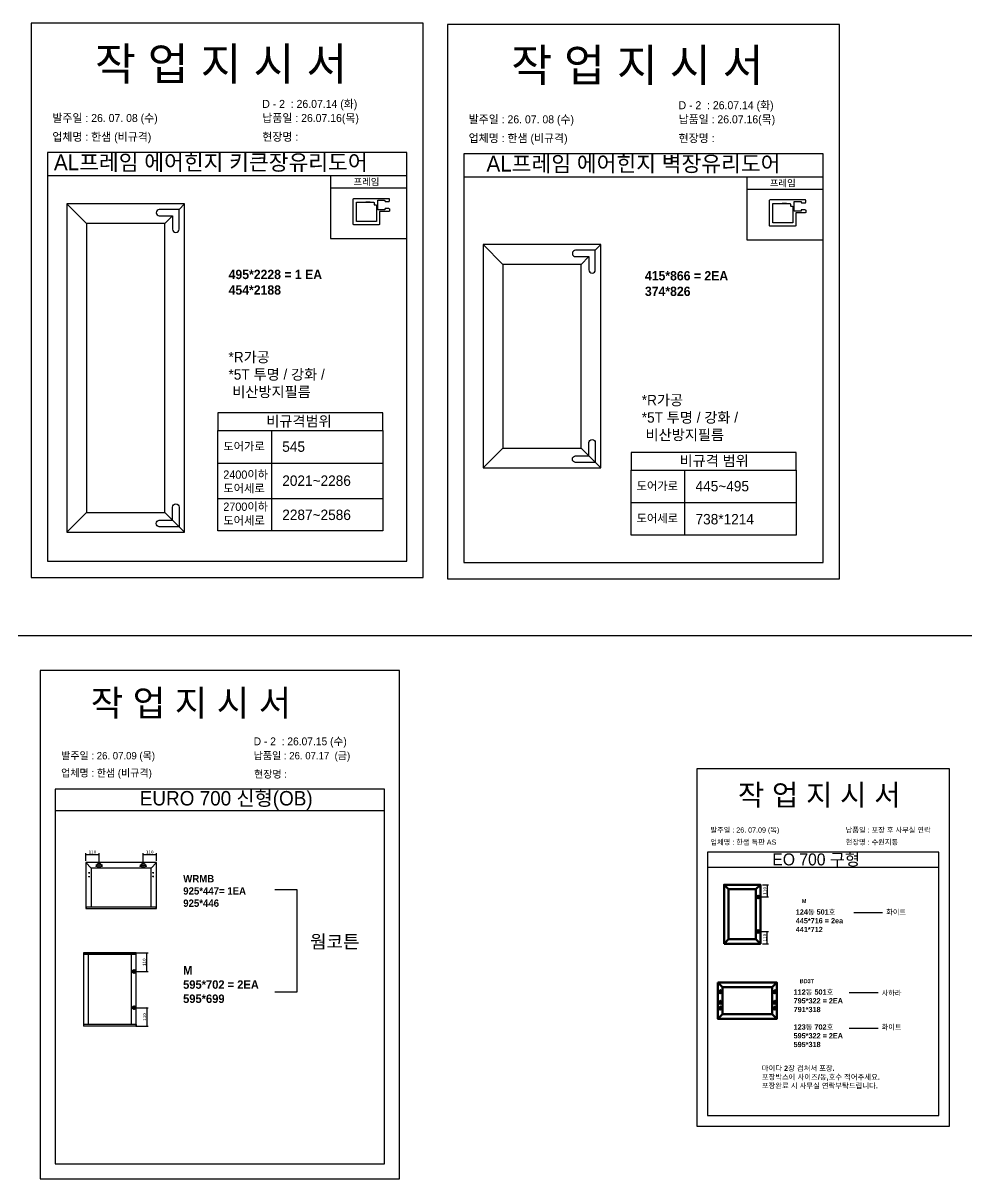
# Model space of a CAD drawing. Header units: millimetres. Extents: x -44117 to 256353, y -2095463 to 65325.
# Drawn here: x 117198 to 124384, y -1105709 to -1096910 of the extents above; entities that cross this region are included whole.
import ezdxf

# ---------------------------------------------------------------- set-up
doc = ezdxf.new("R2010")
doc.units = ezdxf.units.MM
doc.header["$LTSCALE"] = 10
doc.layers.add('Layer1', color=7, linetype='Continuous', lineweight=70)
doc.layers.add('PDF_Geomertry', color=7, linetype='Continuous')
doc.layers.add('PDF_Text', color=7, linetype='Continuous')
doc.styles.add('MtX_Gulim', font='')
doc.styles.add('PDF Arial', font='')
doc.styles.get('MtX_Gulim').set_extended_font_data('Gulim', bold=True)
doc.styles.get('PDF Arial').set_extended_font_data('Arial')
doc.dimstyles.new('ISO-25', dxfattribs={"dimtxt": 2.5, "dimasz": 2.5, "dimexe": 1, "dimexo": 1, "dimtad": 1, "dimtxsty": 'Standard', "dimblk": 'ARCHTICK', "dimcen": 2.5, "dimadec": 0, "dimazin": 0, "dimtfac": 1, "dimtmove": 0, "dimatfit": 3, "dimfxl": 0, "dimarcsym": 0})

# ---------------------------------------------------------------- blocks, each defined once
blk = doc.blocks.new('_ArchTick')
at = {"color": 0, "linetype": 'ByBlock', "const_width": 0.15}
blk.add_lwpolyline([(-0.5, -0.5), (0.5, 0.5)], dxfattribs=at)
blk = doc.blocks.new('*D7679')
at = {"color": 0, "lineweight": -2}
for p, q in [((117675.4, -1103286.1), (117675.4, -1103229.4)), ((117675.4, -1103239.4), (117776, -1103239.4)), ((117776, -1103305.9), (117776, -1103229.4))]:
    blk.add_line(p, q, dxfattribs=at)
at = {"layer": 'Defpoints', "color": 0}
for p in [(117776, -1103239.4), (117675.4, -1103301.1), (117776, -1103320.9)]:
    blk.add_point(p, dxfattribs=at)
at = {"color": 0, "lineweight": -2, "xscale": 10, "yscale": 10, "zscale": 10, "rotation": 180}
blk.add_blockref('_ArchTick', (117675.4, -1103239.4), dxfattribs=at)
at = {"color": 0, "lineweight": -2, "xscale": 10, "yscale": 10, "zscale": 10}
blk.add_blockref('_ArchTick', (117776, -1103239.4), dxfattribs=at)
at = {"color": 0, "insert": (117725.7, -1103220.7), "char_height": 25, "attachment_point": 5}
blk.add_mtext('110', dxfattribs=at)
blk = doc.blocks.new('*D7680')
at = {"color": 0, "lineweight": -2}
for p, q in [((118112, -1103305.9), (118112, -1103229.4)), ((118112, -1103239.4), (118212.5, -1103239.4)), ((118212.5, -1103286.1), (118212.5, -1103229.4))]:
    blk.add_line(p, q, dxfattribs=at)
at = {"layer": 'Defpoints', "color": 0}
for p in [(118212.5, -1103239.4), (118112, -1103320.9), (118212.5, -1103301.1)]:
    blk.add_point(p, dxfattribs=at)
at = {"color": 0, "lineweight": -2, "xscale": 10, "yscale": 10, "zscale": 10, "rotation": 180}
blk.add_blockref('_ArchTick', (118112, -1103239.4), dxfattribs=at)
at = {"color": 0, "lineweight": -2, "xscale": 10, "yscale": 10, "zscale": 10}
blk.add_blockref('_ArchTick', (118212.5, -1103239.4), dxfattribs=at)
at = {"color": 0, "insert": (118162.2, -1103220.7), "char_height": 25, "attachment_point": 5}
blk.add_mtext('110', dxfattribs=at)
blk = doc.blocks.new('*D7681')
at = {"color": 0, "lineweight": -2}
for p, q in [((118057.2, -1103988.3), (118149.4, -1103988.3)), ((118139.4, -1104130), (118139.4, -1103988.3)), ((118057.2, -1104130), (118149.4, -1104130))]:
    blk.add_line(p, q, dxfattribs=at)
at = {"layer": 'Defpoints', "color": 0}
for p in [(118042.2, -1103988.3), (118139.4, -1103988.3), (118042.2, -1104130)]:
    blk.add_point(p, dxfattribs=at)
at = {"color": 0, "lineweight": -2, "xscale": 10, "yscale": 10, "zscale": 10}
for p, rotation in [((118139.4, -1103988.3), 90), ((118139.4, -1104130), 270)]:
    blk.add_blockref('_ArchTick', p, dxfattribs=dict(at, rotation=rotation))
at = {"color": 0, "insert": (118120.6, -1104059.2), "char_height": 25, "attachment_point": 5, "rotation": 90}
blk.add_mtext('110', dxfattribs=at)
blk = doc.blocks.new('*D7682')
at = {"color": 0, "lineweight": -2}
for p, q in [((118057.2, -1104405.5), (118150.9, -1104405.5)), ((118140.9, -1104405.5), (118140.9, -1104546.4)), ((118057.2, -1104546.4), (118150.9, -1104546.4))]:
    blk.add_line(p, q, dxfattribs=at)
at = {"layer": 'Defpoints', "color": 0}
for p in [(118042.2, -1104405.5), (118042.2, -1104546.4), (118140.9, -1104546.4)]:
    blk.add_point(p, dxfattribs=at)
at = {"color": 0, "lineweight": -2, "xscale": 10, "yscale": 10, "zscale": 10}
for p, rotation in [((118140.9, -1104405.5), 90), ((118140.9, -1104546.4), 270)]:
    blk.add_blockref('_ArchTick', p, dxfattribs=dict(at, rotation=rotation))
at = {"color": 0, "insert": (118122.2, -1104476), "char_height": 25, "attachment_point": 5, "rotation": 90}
blk.add_mtext('110', dxfattribs=at)
blk = doc.blocks.new('*D7706')
at = {"color": 0, "lineweight": -2}
for p, q in [((122827.2, -1103469.6), (122873.9, -1103469.6)), ((122863.9, -1103469.6), (122863.9, -1103562.4)), ((122809.6, -1103562.4), (122873.9, -1103562.4))]:
    blk.add_line(p, q, dxfattribs=at)
at = {"layer": 'Defpoints', "color": 0}
for p in [(122812.2, -1103469.6), (122794.6, -1103562.4), (122863.9, -1103562.4)]:
    blk.add_point(p, dxfattribs=at)
at = {"color": 0, "lineweight": -2, "xscale": 10, "yscale": 10, "zscale": 10}
for p, rotation in [((122863.9, -1103469.6), 90), ((122863.9, -1103562.4), 270)]:
    blk.add_blockref('_ArchTick', p, dxfattribs=dict(at, rotation=rotation))
at = {"color": 0, "insert": (122845.2, -1103516), "char_height": 25, "attachment_point": 5, "rotation": 90}
blk.add_mtext('110', dxfattribs=at)
blk = doc.blocks.new('*D7707')
at = {"color": 0, "lineweight": -2}
for p, q in [((122809.6, -1103825.5), (122873.9, -1103825.5)), ((122863.9, -1103918.2), (122863.9, -1103825.5)), ((122827.2, -1103918.2), (122873.9, -1103918.2))]:
    blk.add_line(p, q, dxfattribs=at)
at = {"layer": 'Defpoints', "color": 0}
for p in [(122794.6, -1103825.5), (122863.9, -1103825.5), (122812.2, -1103918.2)]:
    blk.add_point(p, dxfattribs=at)
at = {"color": 0, "lineweight": -2, "xscale": 10, "yscale": 10, "zscale": 10}
for p, rotation in [((122863.9, -1103825.5), 90), ((122863.9, -1103918.2), 270)]:
    blk.add_blockref('_ArchTick', p, dxfattribs=dict(at, rotation=rotation))
at = {"color": 0, "insert": (122845.2, -1103871.8), "char_height": 25, "attachment_point": 5, "rotation": 90}
blk.add_mtext('110', dxfattribs=at)

msp = doc.modelspace()

# ---------------------------------------------------------------- linework, layer by layer
for p, q in [((120119.66773, -1097895.8574), (117384.33338, -1097895.8574)), ((123289.66773, -1097905.8574), (120554.33338, -1097905.8574)), ((120119.66773, -1098073.47651), (117384.33338, -1098073.47651)), ((123289.66773, -1098083.47651), (120554.33338, -1098083.47651)), ((120119.66773, -1098165.85514), (119537.54766, -1098165.85514)), ((123289.66773, -1098175.85514), (122707.54766, -1098175.85514)), ((117680.9165, -1098436.27824), (117530.9165, -1098286.27824)), ((118384.88942, -1098328.82643), (118427.43761, -1098286.27824)), ((118277.43761, -1098436.27824), (118336.16859, -1098377.54726)), ((120850.9165, -1098746.27824), (120700.9165, -1098596.27824)), ((121554.88942, -1098638.82643), (121597.43761, -1098596.27824)), ((121447.43761, -1098746.27824), (121506.16859, -1098687.54726)), ((119936.17703, -1100011.16977), (119936.17703, -1099876.81109)), ((119088.04171, -1100011.16977), (119088.04171, -1100775.82244)), ((120850.9165, -1100146.27824), (120700.9165, -1100296.27824)), ((121447.43761, -1100146.27824), (121597.43761, -1100296.27824)), ((123083.24555, -1100312.02816), (123083.24555, -1100177.66949)), ((118681.75948, -1100258.95595), (119936.17703, -1100258.95595)), ((122235.11022, -1100312.02816), (122235.11022, -1100807.60053)), ((118681.75948, -1100529.97209), (119936.17703, -1100529.97209)), ((121828.82799, -1100559.81434), (123083.24555, -1100559.81434)), ((117680.9165, -1100636.27824), (117530.9165, -1100786.27824)), ((118277.43761, -1100636.27824), (118427.43761, -1100786.27824)), ((119950.66077, -1102742.82684), (117442.27711, -1102742.82684)), ((119950.66077, -1102905.7089), (117442.27711, -1102905.7089)), ((124171.12332, -1103222.54234), (122408.19971, -1103222.54234)), ((117674.98711, -1103301.08859), (117674.98711, -1103650.7363)), ((117716.04073, -1103342.14222), (117675.12221, -1103300.76242)), ((118212.51214, -1103300.62732), (117675.44839, -1103300.62732)), ((117700.35733, -1103373.50903), (117700.35733, -1103382.73456)), ((117716.04073, -1103342.14222), (117716.04073, -1103638.28183)), ((118171.91979, -1103342.14222), (117716.04073, -1103342.14222)), ((117801.16718, -1103320.92349), (117750.84624, -1103320.92349)), ((117758.93947, -1103330.14902), (117751.55904, -1103330.14902)), ((117755.24926, -1103326.45881), (117755.24926, -1103333.83924)), ((117776.0067, -1103346.08396), (117776.0067, -1103295.76302)), ((117800.45437, -1103330.14902), (117793.07394, -1103330.14902)), ((117796.76416, -1103326.45881), (117796.76416, -1103333.83924)), ((118086.79335, -1103320.92349), (118137.1143, -1103320.92349)), ((118094.8866, -1103330.14902), (118087.50617, -1103330.14902)), ((118091.19639, -1103326.45881), (118091.19639, -1103333.83924)), ((118111.95383, -1103346.08396), (118111.95383, -1103295.76302)), ((118136.4015, -1103330.14902), (118129.02107, -1103330.14902)), ((118132.71129, -1103326.45881), (118132.71129, -1103333.83924)), ((118171.91979, -1103342.14222), (118212.83831, -1103300.76242)), ((118171.91979, -1103637.35927), (118171.91979, -1103342.14222)), ((118187.60321, -1103373.50903), (118187.60321, -1103382.73456)), ((118212.97341, -1103650.7363), (118212.97341, -1103301.08859)), ((124171.12332, -1103337.0179), (122408.19971, -1103337.0179)), ((117695.74457, -1103378.1218), (117704.9701, -1103378.1218)), ((117695.74457, -1103407.6435), (117704.9701, -1103407.6435)), ((117700.35733, -1103403.03073), (117700.35733, -1103412.25627)), ((118192.21597, -1103378.1218), (118182.99044, -1103378.1218)), ((118192.21597, -1103407.6435), (118182.99044, -1103407.6435)), ((118187.60321, -1103403.03073), (118187.60321, -1103412.25627)), ((117674.98711, -1103637.35927), (118212.97341, -1103637.35927)), ((117677.29349, -1103637.35927), (117677.29349, -1103651.19757)), ((118210.66703, -1103651.19757), (118210.66703, -1103637.35927)), ((117674.98711, -1103649.906), (118212.51214, -1103649.906)), ((117675.44839, -1103651.19757), (118212.51214, -1103651.19757)), ((123742.63155, -1103684.41457), (123523.56765, -1103684.41457)), ((117657.77941, -1103988.71314), (117657.77941, -1104545.96049)), ((118059.55507, -1103989.43476), (117657.77941, -1103989.43476)), ((118059.15417, -1103988.31224), (117658.18031, -1103988.31224)), ((118057.55058, -1104000.33916), (118057.55058, -1103988.31224)), ((118059.55507, -1104545.96049), (118059.55507, -1103988.71314)), ((118059.55507, -1104000.33916), (117657.77941, -1104000.33916)), ((117693.45928, -1103999.53737), (117693.45928, -1104534.33447)), ((118023.4743, -1104534.33447), (118023.4743, -1104000.33916)), ((123707.90191, -1104292.89293), (123488.83801, -1104292.89293)), ((118059.55507, -1104534.33447), (117657.77941, -1104534.33447)), ((118059.55507, -1104545.23888), (117657.77941, -1104545.23888)), ((118059.15417, -1104546.3614), (117658.18031, -1104546.3614)), ((117659.7839, -1104546.3614), (117659.7839, -1104534.33447)), ((118057.55058, -1104534.33447), (118057.55058, -1104546.3614)), ((123707.90191, -1104562.71554), (123488.83801, -1104562.71554))]:
    msp.add_line(p, q)
at = {"color": 1}
msp.add_line((104302.82932, -1101572.34036), (196571.97618, -1101572.34036), dxfattribs=at)
for points in [[(117260, -1101130), (120244.00111, -1101130), (120244.00111, -1096909.76986), (117260, -1096909.76986)], [(120430, -1101140), (123414.00111, -1101140), (123414.00111, -1096919.76986), (120430, -1096919.76986)], [(120119.66773, -1098073.47651), (119537.54766, -1098073.47651), (119537.54766, -1098549.9346), (120119.66773, -1098549.9346)], [(123289.66773, -1098083.47651), (122707.54766, -1098083.47651), (122707.54766, -1098559.9346), (123289.66773, -1098559.9346)], [(117530.9165, -1100786.27824), (118427.43761, -1100786.27824), (118427.43761, -1098286.27824), (117530.9165, -1098286.27824)], [(117680.9165, -1100636.27824), (118277.43761, -1100636.27824), (118277.43761, -1098436.27824), (117680.9165, -1098436.27824)], [(120700.9165, -1100296.27824), (121597.43761, -1100296.27824), (121597.43761, -1098596.27824), (120700.9165, -1098596.27824)], [(120850.9165, -1100146.27824), (121447.43761, -1100146.27824), (121447.43761, -1098746.27824), (120850.9165, -1098746.27824)], [(118681.75948, -1100011.16977), (119936.17703, -1100011.16977), (119936.17703, -1100775.82244), (118681.75948, -1100775.82244)], [(121828.82799, -1100312.02816), (123083.24555, -1100312.02816), (123083.24555, -1100807.60053), (121828.82799, -1100807.60053)], [(117328.25967, -1105708.63263), (120064.67821, -1105708.63263), (120064.67821, -1101838.55498), (117328.25967, -1101838.55498)], [(122328.06682, -1105306.94797), (124251.25621, -1105306.94797), (124251.25621, -1102587.00869), (122328.06682, -1102587.00869)]]:
    msp.add_lwpolyline(points, close=True)
for points in [[(117384.33338, -1097895.8574), (117384.33338, -1101005.66662), (120119.66773, -1101005.66662), (120119.66773, -1097895.8574)], [(120554.33338, -1097905.8574), (120554.33338, -1101015.66662), (123289.66773, -1101015.66662), (123289.66773, -1097905.8574)], [(119936.17703, -1099876.81109), (118681.75948, -1099876.81109), (118681.75948, -1100011.16977), (119936.17703, -1100011.16977)], [(123083.24555, -1100177.66949), (121828.82799, -1100177.66949), (121828.82799, -1100312.02816), (123083.24555, -1100312.02816)], [(117442.27711, -1102742.82684), (117442.27711, -1105594.61519), (119950.66077, -1105594.61519), (119950.66077, -1102742.82684)], [(122408.19971, -1103222.54234), (122408.19971, -1105226.81508), (124171.12332, -1105226.81508), (124171.12332, -1103222.54234)], [(119115.21412, -1103505.0567), (119281.37921, -1103505.0567), (119281.37921, -1104286.7879), (119115.21412, -1104286.7879)]]:
    msp.add_lwpolyline(points)
for points in [[(118384.92058, -1098377.54726), (118384.92058, -1098328.82643), (118234.92058, -1098328.82643, 1), (118234.92058, -1098377.54726), (118336.19975, -1098377.54726), (118336.19975, -1098478.82643, 1), (118384.92058, -1098478.82643), (118384.92058, -1098328.82643), (118336.19975, -1098328.82643)], [(121554.92058, -1098687.54726), (121554.92058, -1098638.82643), (121404.92058, -1098638.82643, 1), (121404.92058, -1098687.54726), (121506.19975, -1098687.54726), (121506.19975, -1098788.82643, 1), (121554.92058, -1098788.82643), (121554.92058, -1098638.82643), (121506.19975, -1098638.82643)], [(121554.92058, -1100205.00922), (121554.92058, -1100253.73005), (121404.92058, -1100253.73005, -1), (121404.92058, -1100205.00922), (121506.19975, -1100205.00922), (121506.19975, -1100103.73005, -1), (121554.92058, -1100103.73005), (121554.92058, -1100253.73005), (121506.19975, -1100253.73005)], [(118384.92058, -1100695.00922), (118384.92058, -1100743.73005), (118234.92058, -1100743.73005, -1), (118234.92058, -1100695.00922), (118336.19975, -1100695.00922), (118336.19975, -1100593.73005, -1), (118384.92058, -1100593.73005), (118384.92058, -1100743.73005), (118336.19975, -1100743.73005)]]:
    msp.add_lwpolyline(points, format="xyb")
for centre, radius in [((117700.35733, -1103378.12179), 1.38383), ((117755.24926, -1103330.14902), 1.47609), ((117776.0067, -1103320.92349), 16.14468), ((117796.76416, -1103330.14902), 1.47609), ((118091.19639, -1103330.14902), 1.47609), ((118111.95383, -1103320.92349), 16.14468), ((118132.71129, -1103330.14902), 1.47609), ((118187.60321, -1103378.12179), 1.38383), ((117700.35733, -1103407.6435), 1.38383), ((118187.60321, -1103407.6435), 1.38383)]:
    msp.add_circle(centre, radius)
for centre, radius, start, end in [((117675.44839, -1103301.08859), 0.46128, 90, 180), ((118212.51214, -1103301.08859), 0.46128, 0, 90), ((117675.44839, -1103650.7363), 0.46128, 180, 270), ((118212.51214, -1103650.7363), 0.46128, 270, 0), ((118059.15417, -1103988.71314), 0.4009, 0, 90), ((117658.18031, -1104545.9605), 0.4009, 180, 270), ((118059.15417, -1104545.9605), 0.4009, 270, 0)]:
    msp.add_arc(centre, radius, start, end)
at = {"layer": 'Layer1'}
for p, q in [((122569.78746, -1103504.24673), (122535.15083, -1103469.6101)), ((122777.60727, -1103504.24673), (122812.24391, -1103469.6101)), ((122794.55466, -1103547.97494), (122794.55466, -1103576.76915)), ((122794.55466, -1103839.85794), (122794.55466, -1103811.06373)), ((122535.15083, -1103918.22278), (122569.78746, -1103883.58614)), ((122812.24391, -1103918.22278), (122777.60727, -1103883.58614)), ((122777.60727, -1103883.58614), (122812.24391, -1103918.22278)), ((118042.21603, -1104115.24398), (118042.21603, -1104144.79503)), ((122488.48125, -1104213.249), (122523.11788, -1104247.88564)), ((122902.45729, -1104247.88564), (122937.09393, -1104213.249)), ((122492.48965, -1104286.28078), (122521.28386, -1104286.28078)), ((122907.82612, -1104286.28078), (122936.62033, -1104286.28078)), ((118042.21603, -1104420.31645), (118042.21603, -1104390.7654)), ((122492.48965, -1104365.59126), (122521.28386, -1104365.59126)), ((122492.48965, -1104410.4643), (122521.28386, -1104410.4643)), ((122907.82612, -1104365.59126), (122936.62033, -1104365.59126)), ((122907.82612, -1104410.4643), (122936.62033, -1104410.4643)), ((122488.48125, -1104490.34209), (122523.11788, -1104455.70545)), ((122523.11788, -1104455.70545), (122488.48125, -1104490.34209)), ((122902.45729, -1104455.70545), (122937.09393, -1104490.34209))]:
    msp.add_line(p, q, dxfattribs=at)
for points in [[(122535.15083, -1103918.22278), (122812.24391, -1103918.22278), (122812.24391, -1103469.6101), (122535.15083, -1103469.6101)], [(122569.78746, -1103883.58614), (122777.60727, -1103883.58614), (122777.60727, -1103504.24673), (122569.78746, -1103504.24673)], [(122808.95176, -1103562.37204), (122780.15755, -1103562.37204)], [(122808.95176, -1103825.46083), (122780.15755, -1103825.46083)], [(118056.99156, -1104130.0195), (118027.44051, -1104130.0195)], [(122488.48125, -1104213.249), (122488.48125, -1104490.34209), (122937.09393, -1104490.34209), (122937.09393, -1104213.249)], [(122523.11788, -1104247.88564), (122523.11788, -1104455.70545), (122902.45729, -1104455.70545), (122902.45729, -1104247.88564)], [(122506.88675, -1104300.67788), (122506.88675, -1104271.88367)], [(122922.22322, -1104300.67788), (122922.22322, -1104271.88367)], [(118056.99156, -1104405.54092), (118027.44051, -1104405.54092)], [(122506.88675, -1104379.98837), (122506.88675, -1104351.19415)], [(122506.88675, -1104424.8614), (122506.88675, -1104396.06719)], [(122922.22322, -1104379.98837), (122922.22322, -1104351.19415)], [(122922.22322, -1104424.8614), (122922.22322, -1104396.06719)]]:
    msp.add_lwpolyline(points, close=True, dxfattribs=at)
for centre, radius in [((122794.55466, -1103562.37204), 9.59807), ((122794.55466, -1103825.46083), 9.59807), ((118042.21603, -1104130.0195), 9.85035), ((122506.88675, -1104286.28078), 9.59807), ((122922.22322, -1104286.28078), 9.59807), ((118042.21603, -1104405.54092), 9.85035), ((122506.88675, -1104365.59126), 9.59807), ((122506.88675, -1104410.4643), 9.59807), ((122922.22322, -1104365.59126), 9.59807), ((122922.22322, -1104410.4643), 9.59807)]:
    msp.add_circle(centre, radius, dxfattribs=at)
at = {"layer": 'PDF_Geomertry', "lineweight": 25}
for points in [[(119983.69848, -1098321.70891), (119984.37219, -1098321.70891), (119985.0459, -1098321.70891), (119985.0459, -1098322.38262), (119985.71962, -1098322.38262), (119986.39333, -1098323.05634), (119986.39333, -1098323.73005), (119987.06739, -1098323.73005), (119987.06739, -1098324.40376), (119987.06739, -1098325.07748), (119987.74076, -1098325.07748), (119987.74076, -1098325.75136), (119987.74076, -1098326.42507), (119987.74076, -1098338.55243), (119987.74076, -1098339.22614), (119987.06739, -1098339.22614), (119987.06739, -1098339.89986), (119987.06739, -1098340.57357), (119986.39333, -1098341.24728), (119986.39333, -1098341.921), (119985.71962, -1098341.921), (119985.71962, -1098342.59488), (119985.0459, -1098342.59488), (119984.37219, -1098342.59488), (119984.37219, -1098343.26859), (119983.69848, -1098343.26859), (119983.02476, -1098343.26859), (119982.35105, -1098343.26859), (119914.97697, -1098343.26859), (119914.30326, -1098343.26859), (119913.62954, -1098343.26859), (119913.62954, -1098343.94231), (119912.95583, -1098343.94231), (119912.95583, -1098344.61602), (119912.28212, -1098344.61602), (119912.28212, -1098345.28991), (119912.28212, -1098345.96362), (119912.28212, -1098439.61355), (119912.28212, -1098440.28727), (119912.28212, -1098440.96098), (119911.6084, -1098440.96098), (119911.6084, -1098441.63469), (119911.6084, -1098442.30841), (119910.93435, -1098442.30841), (119910.93435, -1098442.98212), (119910.26063, -1098442.98212), (119910.26063, -1098443.656), (119909.58692, -1098443.656), (119908.91321, -1098444.32972), (119908.23949, -1098444.32972), (119907.56578, -1098444.32972), (119906.89207, -1098444.32972), (119716.897, -1098444.32972), (119716.22329, -1098444.32972), (119715.54958, -1098444.32972), (119714.87586, -1098444.32972), (119714.20215, -1098443.656), (119713.52844, -1098443.656), (119713.52844, -1098442.98212), (119712.85472, -1098442.98212), (119712.85472, -1098442.30841), (119712.18101, -1098442.30841), (119712.18101, -1098441.63469), (119712.18101, -1098440.96098), (119711.5073, -1098440.96098), (119711.5073, -1098440.28727), (119711.5073, -1098439.61355), (119711.5073, -1098250.96592), (119711.5073, -1098250.2922), (119711.5073, -1098249.61849), (119712.18101, -1098249.61849), (119712.18101, -1098248.94478), (119712.18101, -1098248.27106), (119712.85472, -1098248.27106), (119712.85472, -1098247.59735), (119713.52844, -1098247.59735), (119713.52844, -1098246.92364), (119713.52844, -1098246.24992)], [(119898.13379, -1098261.07196), (119898.13379, -1098260.39825), (119898.13379, -1098259.72453), (119898.8075, -1098259.72453), (119898.8075, -1098259.05082), (119898.8075, -1098258.37711), (119899.48122, -1098258.37711), (119900.15493, -1098258.37711), (119900.15493, -1098257.70339), (119900.82865, -1098257.70339), (119901.50236, -1098257.70339), (119948.66435, -1098257.70339), (119949.33807, -1098257.70339), (119950.01178, -1098257.70339), (119950.01178, -1098258.37711), (119950.68549, -1098258.37711), (119950.68549, -1098259.05082), (119951.35921, -1098259.05082), (119951.35921, -1098259.72453), (119952.03292, -1098260.39825), (119952.03292, -1098261.07196), (119952.03292, -1098263.0931), (119952.03292, -1098263.76681), (119952.03292, -1098264.44053), (119952.03292, -1098265.11458), (119952.70663, -1098265.11458), (119952.70663, -1098265.7883), (119953.38069, -1098266.46201), (119954.0544, -1098266.46201), (119954.0544, -1098267.13572), (119954.72812, -1098267.13572), (119955.40183, -1098267.80944), (119956.07554, -1098267.80944), (119956.74926, -1098267.80944), (119982.35139, -1098267.80944), (119983.02511, -1098267.80944), (119983.69882, -1098267.80944), (119984.37253, -1098267.80944), (119984.37253, -1098267.13572), (119985.04625, -1098267.13572), (119985.71996, -1098267.13572), (119985.71996, -1098266.46201), (119986.39367, -1098266.46201), (119986.39367, -1098265.7883), (119987.06773, -1098265.11458), (119987.06773, -1098264.44053), (119987.06773, -1098263.76681), (119987.74144, -1098263.76681), (119987.74144, -1098263.0931), (119987.74144, -1098250.96592), (119987.74144, -1098250.2922), (119987.74144, -1098249.61849), (119987.06773, -1098249.61849), (119987.06773, -1098248.94478), (119987.06773, -1098248.27106), (119986.39367, -1098248.27106), (119986.39367, -1098247.59701), (119985.71996, -1098247.59701), (119985.71996, -1098246.92329), (119985.04625, -1098246.92329), (119985.04625, -1098246.24958), (119984.37253, -1098246.24958), (119983.69882, -1098246.24958), (119983.02511, -1098246.24958), (119982.35139, -1098246.24958), (119898.13379, -1098246.24958), (119716.89769, -1098246.24958), (119716.22363, -1098246.24958), (119715.54992, -1098246.24958), (119714.87621, -1098246.24958), (119714.20249, -1098246.24958), (119714.20249, -1098246.92329), (119713.52878, -1098246.92329)], [(119736.43572, -1098419.40146), (119735.76201, -1098419.40146), (119735.76201, -1098418.72775), (119735.76201, -1098418.05387), (119735.76201, -1098417.38015), (119735.76201, -1098276.5684), (119735.76201, -1098275.89468), (119735.76201, -1098275.22097), (119736.43572, -1098274.54726), (119737.10943, -1098274.54726), (119737.10943, -1098273.87354), (119737.78315, -1098273.87354), (119738.4572, -1098273.87354), (119865.12046, -1098273.87354), (119865.79418, -1098273.87354), (119866.46789, -1098273.87354), (119867.1416, -1098273.87354), (119867.81532, -1098273.87354), (119867.81532, -1098274.54726), (119868.48903, -1098274.54726), (119868.48903, -1098275.22097), (119869.16274, -1098275.22097), (119869.16274, -1098275.89468), (119869.83646, -1098275.89468), (119869.83646, -1098276.5684), (119869.83646, -1098277.24211), (119870.51017, -1098277.24211), (119870.51017, -1098277.91582), (119870.51017, -1098278.58954), (119870.51017, -1098288.69558), (119870.51017, -1098289.36947), (119870.51017, -1098290.04318), (119870.51017, -1098290.71689), (119871.18388, -1098290.71689), (119871.18388, -1098291.39061), (119871.8576, -1098292.06449), (119872.53131, -1098292.7382), (119873.20537, -1098292.7382), (119873.20537, -1098293.41192), (119873.87908, -1098293.41192), (119874.55279, -1098293.41192), (119875.22651, -1098293.41192), (119883.31141, -1098293.41192), (119883.98512, -1098293.41192), (119884.65884, -1098293.41192), (119884.65884, -1098294.08563), (119885.33255, -1098294.08563), (119886.00626, -1098294.08563), (119886.00626, -1098294.75934), (119886.67998, -1098294.75934), (119886.67998, -1098295.43306), (119887.35369, -1098295.43306), (119887.35369, -1098296.10677), (119888.02741, -1098296.10677), (119888.02741, -1098296.78048), (119888.02741, -1098297.4542), (119888.02741, -1098298.12808), (119888.02741, -1098298.8018), (119888.02741, -1098417.38015), (119888.02741, -1098418.05387), (119888.02741, -1098418.72775), (119888.02741, -1098419.40146), (119887.35369, -1098419.40146), (119887.35369, -1098420.07518), (119886.67998, -1098420.07518), (119886.00626, -1098420.74889), (119885.33255, -1098420.74889), (119738.45686, -1098420.74889), (119737.78349, -1098420.74889), (119737.10943, -1098420.74889), (119737.10943, -1098420.07518), (119736.43538, -1098420.07518), (119736.43538, -1098419.40146), (119736.43538, -1098418.72741)], [(119840.86541, -1098273.87354), (119808.5258, -1098273.87354)], [(119983.69882, -1098321.70891), (119983.02511, -1098321.70891), (119983.02511, -1098321.0352), (119982.35139, -1098321.0352), (119956.74926, -1098321.0352), (119956.07554, -1098321.70891), (119955.40183, -1098321.70891), (119954.72812, -1098321.70891), (119954.05406, -1098321.70891), (119954.05406, -1098322.38262), (119953.38035, -1098322.38262), (119953.38035, -1098323.05634), (119952.70663, -1098323.05634), (119952.70663, -1098323.73005), (119952.03292, -1098323.73005), (119952.03292, -1098324.40393), (119952.03292, -1098325.07765), (119952.03292, -1098325.75136), (119952.03292, -1098326.42507), (119952.03292, -1098328.44639), (119952.03292, -1098329.1201), (119951.35921, -1098329.1201), (119951.35921, -1098329.79381), (119951.35921, -1098330.46753), (119950.68549, -1098330.46753), (119950.68549, -1098331.14124), (119950.01178, -1098331.14124), (119949.33807, -1098331.14124), (119948.66435, -1098331.14124), (119901.50236, -1098331.14124), (119900.82865, -1098331.14124), (119900.15493, -1098331.14124), (119899.48122, -1098331.14124), (119899.48122, -1098330.46753), (119898.8075, -1098330.46753), (119898.8075, -1098329.79381), (119898.13379, -1098329.79381), (119898.13379, -1098329.1201), (119898.13379, -1098328.44639), (119898.13379, -1098261.0723)], [(123153.69848, -1098331.70891), (123154.37219, -1098331.70891), (123155.0459, -1098331.70891), (123155.0459, -1098332.38262), (123155.71962, -1098332.38262), (123156.39333, -1098333.05634), (123156.39333, -1098333.73005), (123157.06739, -1098333.73005), (123157.06739, -1098334.40376), (123157.06739, -1098335.07748), (123157.74076, -1098335.07748), (123157.74076, -1098335.75136), (123157.74076, -1098336.42507), (123157.74076, -1098348.55243), (123157.74076, -1098349.22614), (123157.06739, -1098349.22614), (123157.06739, -1098349.89986), (123157.06739, -1098350.57357), (123156.39333, -1098351.24728), (123156.39333, -1098351.921), (123155.71962, -1098351.921), (123155.71962, -1098352.59488), (123155.0459, -1098352.59488), (123154.37219, -1098352.59488), (123154.37219, -1098353.26859), (123153.69848, -1098353.26859), (123153.02476, -1098353.26859), (123152.35105, -1098353.26859), (123084.97697, -1098353.26859), (123084.30326, -1098353.26859), (123083.62954, -1098353.26859), (123083.62954, -1098353.94231), (123082.95583, -1098353.94231), (123082.95583, -1098354.61602), (123082.28212, -1098354.61602), (123082.28212, -1098355.28991), (123082.28212, -1098355.96362), (123082.28212, -1098449.61355), (123082.28212, -1098450.28727), (123082.28212, -1098450.96098), (123081.6084, -1098450.96098), (123081.6084, -1098451.63469), (123081.6084, -1098452.30841), (123080.93435, -1098452.30841), (123080.93435, -1098452.98212), (123080.26063, -1098452.98212), (123080.26063, -1098453.656), (123079.58692, -1098453.656), (123078.91321, -1098454.32972), (123078.23949, -1098454.32972), (123077.56578, -1098454.32972), (123076.89207, -1098454.32972), (122886.897, -1098454.32972), (122886.22329, -1098454.32972), (122885.54958, -1098454.32972), (122884.87586, -1098454.32972), (122884.20215, -1098453.656), (122883.52844, -1098453.656), (122883.52844, -1098452.98212), (122882.85472, -1098452.98212), (122882.85472, -1098452.30841), (122882.18101, -1098452.30841), (122882.18101, -1098451.63469), (122882.18101, -1098450.96098), (122881.5073, -1098450.96098), (122881.5073, -1098450.28727), (122881.5073, -1098449.61355), (122881.5073, -1098260.96592), (122881.5073, -1098260.2922), (122881.5073, -1098259.61849), (122882.18101, -1098259.61849), (122882.18101, -1098258.94478), (122882.18101, -1098258.27106), (122882.85472, -1098258.27106), (122882.85472, -1098257.59735), (122883.52844, -1098257.59735), (122883.52844, -1098256.92364), (122883.52844, -1098256.24992)], [(123068.13379, -1098271.07196), (123068.13379, -1098270.39825), (123068.13379, -1098269.72453), (123068.8075, -1098269.72453), (123068.8075, -1098269.05082), (123068.8075, -1098268.37711), (123069.48122, -1098268.37711), (123070.15493, -1098268.37711), (123070.15493, -1098267.70339), (123070.82865, -1098267.70339), (123071.50236, -1098267.70339), (123118.66435, -1098267.70339), (123119.33807, -1098267.70339), (123120.01178, -1098267.70339), (123120.01178, -1098268.37711), (123120.68549, -1098268.37711), (123120.68549, -1098269.05082), (123121.35921, -1098269.05082), (123121.35921, -1098269.72453), (123122.03292, -1098270.39825), (123122.03292, -1098271.07196), (123122.03292, -1098273.0931), (123122.03292, -1098273.76681), (123122.03292, -1098274.44053), (123122.03292, -1098275.11458), (123122.70663, -1098275.11458), (123122.70663, -1098275.7883), (123123.38069, -1098276.46201), (123124.0544, -1098276.46201), (123124.0544, -1098277.13572), (123124.72812, -1098277.13572), (123125.40183, -1098277.80944), (123126.07554, -1098277.80944), (123126.74926, -1098277.80944), (123152.35139, -1098277.80944), (123153.02511, -1098277.80944), (123153.69882, -1098277.80944), (123154.37253, -1098277.80944), (123154.37253, -1098277.13572), (123155.04625, -1098277.13572), (123155.71996, -1098277.13572), (123155.71996, -1098276.46201), (123156.39367, -1098276.46201), (123156.39367, -1098275.7883), (123157.06773, -1098275.11458), (123157.06773, -1098274.44053), (123157.06773, -1098273.76681), (123157.74144, -1098273.76681), (123157.74144, -1098273.0931), (123157.74144, -1098260.96592), (123157.74144, -1098260.2922), (123157.74144, -1098259.61849), (123157.06773, -1098259.61849), (123157.06773, -1098258.94478), (123157.06773, -1098258.27106), (123156.39367, -1098258.27106), (123156.39367, -1098257.59701), (123155.71996, -1098257.59701), (123155.71996, -1098256.92329), (123155.04625, -1098256.92329), (123155.04625, -1098256.24958), (123154.37253, -1098256.24958), (123153.69882, -1098256.24958), (123153.02511, -1098256.24958), (123152.35139, -1098256.24958), (123068.13379, -1098256.24958), (122886.89769, -1098256.24958), (122886.22363, -1098256.24958), (122885.54992, -1098256.24958), (122884.87621, -1098256.24958), (122884.20249, -1098256.24958), (122884.20249, -1098256.92329), (122883.52878, -1098256.92329)], [(123153.69882, -1098331.70891), (123153.02511, -1098331.70891), (123153.02511, -1098331.0352), (123152.35139, -1098331.0352), (123126.74926, -1098331.0352), (123126.07554, -1098331.70891), (123125.40183, -1098331.70891), (123124.72812, -1098331.70891), (123124.05406, -1098331.70891), (123124.05406, -1098332.38262), (123123.38035, -1098332.38262), (123123.38035, -1098333.05634), (123122.70663, -1098333.05634), (123122.70663, -1098333.73005), (123122.03292, -1098333.73005), (123122.03292, -1098334.40393), (123122.03292, -1098335.07765), (123122.03292, -1098335.75136), (123122.03292, -1098336.42507), (123122.03292, -1098338.44639), (123122.03292, -1098339.1201), (123121.35921, -1098339.1201), (123121.35921, -1098339.79381), (123121.35921, -1098340.46753), (123120.68549, -1098340.46753), (123120.68549, -1098341.14124), (123120.01178, -1098341.14124), (123119.33807, -1098341.14124), (123118.66435, -1098341.14124), (123071.50236, -1098341.14124), (123070.82865, -1098341.14124), (123070.15493, -1098341.14124), (123069.48122, -1098341.14124), (123069.48122, -1098340.46753), (123068.8075, -1098340.46753), (123068.8075, -1098339.79381), (123068.13379, -1098339.79381), (123068.13379, -1098339.1201), (123068.13379, -1098338.44639), (123068.13379, -1098271.0723)], [(122906.43572, -1098429.40146), (122905.76201, -1098429.40146), (122905.76201, -1098428.72775), (122905.76201, -1098428.05387), (122905.76201, -1098427.38015), (122905.76201, -1098286.5684), (122905.76201, -1098285.89468), (122905.76201, -1098285.22097), (122906.43572, -1098284.54726), (122907.10943, -1098284.54726), (122907.10943, -1098283.87354), (122907.78315, -1098283.87354), (122908.4572, -1098283.87354), (123035.12046, -1098283.87354), (123035.79418, -1098283.87354), (123036.46789, -1098283.87354), (123037.1416, -1098283.87354), (123037.81532, -1098283.87354), (123037.81532, -1098284.54726), (123038.48903, -1098284.54726), (123038.48903, -1098285.22097), (123039.16274, -1098285.22097), (123039.16274, -1098285.89468), (123039.83646, -1098285.89468), (123039.83646, -1098286.5684), (123039.83646, -1098287.24211), (123040.51017, -1098287.24211), (123040.51017, -1098287.91582), (123040.51017, -1098288.58954), (123040.51017, -1098298.69558), (123040.51017, -1098299.36947), (123040.51017, -1098300.04318), (123040.51017, -1098300.71689), (123041.18388, -1098300.71689), (123041.18388, -1098301.39061), (123041.8576, -1098302.06449), (123042.53131, -1098302.7382), (123043.20537, -1098302.7382), (123043.20537, -1098303.41192), (123043.87908, -1098303.41192), (123044.55279, -1098303.41192), (123045.22651, -1098303.41192), (123053.31141, -1098303.41192), (123053.98512, -1098303.41192), (123054.65884, -1098303.41192), (123054.65884, -1098304.08563), (123055.33255, -1098304.08563), (123056.00626, -1098304.08563), (123056.00626, -1098304.75934), (123056.67998, -1098304.75934), (123056.67998, -1098305.43306), (123057.35369, -1098305.43306), (123057.35369, -1098306.10677), (123058.02741, -1098306.10677), (123058.02741, -1098306.78048), (123058.02741, -1098307.4542), (123058.02741, -1098308.12808), (123058.02741, -1098308.8018), (123058.02741, -1098427.38015), (123058.02741, -1098428.05387), (123058.02741, -1098428.72775), (123058.02741, -1098429.40146), (123057.35369, -1098429.40146), (123057.35369, -1098430.07518), (123056.67998, -1098430.07518), (123056.00626, -1098430.74889), (123055.33255, -1098430.74889), (122908.45686, -1098430.74889), (122907.78349, -1098430.74889), (122907.10943, -1098430.74889), (122907.10943, -1098430.07518), (122906.43538, -1098430.07518), (122906.43538, -1098429.40146), (122906.43538, -1098428.72741)], [(123010.86541, -1098283.87354), (122978.5258, -1098283.87354)]]:
    msp.add_lwpolyline(points, dxfattribs=at)

# ---------------------------------------------------------------- texts
at = {"linetype": 'Continuous', "style": 'MtX_Gulim'}
for s, height, p in [('프레임', 51.271748, (119713.0235, -1098143.48569)), ('프레임', 51.271748, (122883.0235, -1098153.48569)), ('M', 30.31593, (123127.75393, -1103609.33881)), ('화이트', 38.789472, (123770.68724, -1103696.73947)), ('BD3T', 30.315933, (123111.22506, -1104218.66743)), ('사하라', 38.789472, (123735.9576, -1104313.23236)), ('화이트', 38.789472, (123735.9576, -1104572.36893))]:
    msp.add_text(s, height=height, dxfattribs=at).set_placement(p)
at = {"attachment_point": 1}
for s, width, gutter_width, heights, insert, char_height in [('{\\fGulim|b0|i0|c129|p50;작 업 지 시 서}', 5874.4321472, 22.20239, [-276.81147], (117744.55667, -1097094.78239), 248.6667591), ('{\\fGulim|b0|i0|c129|p50;작 업 지 시 서}', 5874.4321472, 22.20239, [-276.81147], (120914.55667, -1097104.78239), 248.6667591), ('{\\fGulim|b0|i0|c129|p50;\\C1;D - 2  : 26.07.14 (화)}', 5874.4321472, 22.20239, [62.32696], (119019.05109, -1097494.35612), 60.923356), ('{\\fGulim|b0|i0|c129|p50;\\C1;D - 2  : 26.07.14 (화)}', 5874.4321472, 22.20239, [62.32696], (122189.05109, -1097504.35612), 60.923356), ('\\pt11;{\\fGulim|b0|i0|c129|p50;발주일 : 26. 07. 08 (수)}', 5874.4321472, 22.20239, [61.28591], (117420.51817, -1097601.75462), 60.923356), ('{\\fGulim|b0|i0|c129|p50;납품일 : 26.07.16(목)}', 5874.4321472, 22.20239, [62.32696], (119019.05109, -1097601.75462), 60.923356), ('\\pt11;{\\fGulim|b0|i0|c129|p50;발주일 : 26. 07. 08 (수)}', 5874.4321472, 22.20239, [61.28591], (120590.51817, -1097611.75462), 60.923356), ('{\\fGulim|b0|i0|c129|p50;납품일 : 26.07.16(목)}', 5874.4321472, 22.20239, [62.32696], (122189.05109, -1097611.75462), 60.923356), ('{\\fGulim|b0|i0|c129|p50;업체명 : 한샘 (비규격)}', 5874.4321472, 22.20239, [64.14322], (117420.51817, -1097745.01541), 60.923356), ('{\\fGulim|b0|i0|c129|p50;현장명 : }', 5874.4321472, 22.20239, [-67.98106], (119019.05109, -1097745.01541), 60.923356), ('{\\fGulim|b0|i0|c129|p50;업체명 : 한샘 (비규격)}', 5874.4321472, 22.20239, [64.14322], (120590.51817, -1097755.01541), 60.923356), ('{\\fGulim|b0|i0|c129|p50;현장명 : }', 5874.4321472, 22.20239, [-67.98106], (122189.05109, -1097755.01541), 60.923356), ('{\\fGulim|b0|i0|c129|p50;AL프레임 에어힌지 키큰장유리도어}', 2836.7034314, 10.72131, [-134.14911], (117432.41449, -1097909.6801), 120.0786444), ('{\\fGulim|b0|i0|c129|p50;AL프레임 에어힌지 벽장유리도어}', 2836.7034314, 10.72131, [-134.14911], (120726.30758, -1097919.6801), 120.0786444), ('{\\f굴림|b1|i0|c129|p50;495*2228 = 1 EA\\P\\C1;454*2188}', 21510.0890558, 276.6388, [-191.85936], (118762.83146, -1098787.47878), 71.1356923), ('{\\f굴림|b1|i0|c129|p50;415*866 = 2EA\\P\\C1;374*826}', 21510.0890558, 276.6388, [-191.85936], (121932.83146, -1098797.47878), 71.1356923), ('{\\fGulim|b0|i0|c129|p50;*R가공\\P*5T 투명 / 강화 /\\P 비산방지필름}', 1875.2995193, 7.08769, [-364.28377], (118761.55958, -1099412.44613), 79.3820819), ('{\\fGulim|b0|i0|c129|p50;*R가공\\P*5T 투명 / 강화 /\\P 비산방지필름}', 1875.2995193, 7.08769, [-364.28377], (121908.62809, -1099739.92218), 79.3820819), ('{\\fGulim|b0|i0|c129|p50;비규격범위}', 1875.2995193, 7.08769, [-88.47244], (119049.47446, -1099900.68914), 79.3820819), ('{\\fGulim|b0|i0|c129|p50;도어가로}', 1485.9640615, 5.61619, [-70.02071], (118722.12853, -1100100.96707), 62.9013764), ('{\\fGulim|b0|i0|c129|p50;545}', 1875.2995193, 7.08769, [-81.49612], (119171.06875, -1100094.15419), 79.3820819), ('{\\fGulim|b0|i0|c129|p50;비규격 범위}', 1875.2995193, 7.08769, [-88.47244], (122196.54298, -1100201.54753), 79.3820819), ('{\\fGulim|b0|i0|c129|p50;2400이하\\P도어세로}', 1485.9640615, 5.61619, [-177.70407], (118722.12853, -1100315.57193), 62.9013764), ('{\\fGulim|b0|i0|c129|p50;2021~2286}', 1875.2995193, 7.08769, [-81.60182], (119171.06875, -1100353.55535), 79.3820819), ('{\\fGulim|b0|i0|c129|p50;도어가로}', 1485.9640615, 5.61619, [-70.02071], (121869.19705, -1100401.82546), 62.9013764), ('{\\fGulim|b0|i0|c129|p50;445~495}', 1875.2995193, 7.08769, [-81.49612], (122318.13727, -1100395.01258), 79.3820819), ('{\\fGulim|b0|i0|c129|p50;2700이하\\P도어세로}', 1485.9640615, 5.61619, [-177.70407], (118722.12853, -1100559.97041), 62.9013764), ('{\\fGulim|b0|i0|c129|p50;2287~2586}', 1875.2995193, 7.08769, [-81.49612], (119171.06875, -1100613.44047), 79.3820819), ('{\\fGulim|b0|i0|c129|p50;도어세로}', 1485.9640615, 5.61619, [-70.02071], (121869.19705, -1100648.64373), 62.9013764), ('{\\fGulim|b0|i0|c129|p50;738*1214}', 1875.2995193, 7.08769, [-81.60182], (122318.13727, -1100646.67043), 79.3820819), ('{\\fGulim|b0|i0|c129|p50;작 업 지 시 서}', 4666.4485321, 17.63682, [-219.88959], (117712.96772, -1101986.87492), 197.5323919), ('\\pt11;{\\fGulim|b0|i0|c129|p50;발주일 : 26. 07.09 (목)}', 5387.0305146, 20.36026, [56.20102], (117487.22808, -1102458.94493), 55.8685452), ('{\\fGulim|b0|i0|c129|p50;납품일 : 26. 07.17  (금)}', 5387.0305146, 20.36026, [57.15569], (118953.13072, -1102458.94493), 55.8685452), ('{\\fGulim|b0|i0|c129|p50;업체명 : 한샘 (비규격)}', 5387.0305146, 20.36026, [58.82126], (117487.22808, -1102590.31938), 55.8685452), ('{\\fGulim|b0|i0|c129|p50;현장명 :  }', 5350.1178156, 20.22075, [61.9135], (118957.02875, -1102599.68879), 55.485726), ('{\\fGulim|b0|i0|c129|p50;EURO 700 신형(OB)}', 2601.342149, 9.83176, [-138.56106], (118085.7424, -1102755.85198), 110.1157193), ('{\\fGulim|b0|i0|c129|p50;작 업 지 시 서}', 3786.0728481, 14.30944, [-178.40505], (122640.3637, -1102706.24931), 160.2657825), ('\\pt11;{\\fGulim|b0|i0|c129|p50;발주일 : 26. 07.09 (목)}', 3786.0728481, 14.30944, [39.49878], (122431.52082, -1103032.99303), 39.2651167), ('{\\fGulim|b0|i0|c129|p50;납품일 : 포장 후 사무실 연락}', 3786.0728481, 14.30944, [40.16974], (123461.77564, -1103032.99303), 39.2651167), ('{\\fGulim|b0|i0|c129|p50;업체명 : 한샘 특판 AS}', 3786.0728481, 14.30944, [41.34032], (122431.52082, -1103125.32464), 39.2651167), ('{\\fGulim|b0|i0|c129|p50;현장명 : 수원지동}', 3786.0728481, 14.30944, [45.21037], (123461.77564, -1103125.32464), 39.2651167), ('{\\fGulim|b0|i0|c129|p50;EO 700 구형}', 2155.3243433, 8.14604, [-101.80487], (122903.09719, -1103230.84463), 91.2356303), ('{\\f굴림|b1|i0|c129|p50;WRMB\\P925*447= 1EA\\P\\C1;925*446}', 18233.5802458, 234.5, [-244.1426], (118417.12142, -1103395.23549), 55.9139065), ('{\\f굴림|b1|i0|c129|p50;124동 501호\\P445*716 = 2ea\\P\\C1;441*712}', 12072.7918459, 155.2668, [-175.22967], (123081.55671, -1103656.81941), 39.9257485), ('{\\f굴림|b1|i0|c129|p50;\\C5;웜코튼}', 14325.1668253, 184.23434, [-107.93651], (119382.67282, -1103852.865), 100), ('{\\f굴림|b1|i0|c129|p50;M\\P595*702 = 2EA\\P\\C1;595*699}', 19575.7466593, 251.76145, [3084.05434], (118416.12559, -1104088.90832), 64.7386576), ('{\\f굴림|b1|i0|c129|p50;112동 501호\\P795*322 = 2EA\\P\\C1;791*318\\P\\P\\C256;123동 702호\\P595*322 = 2EA\\P\\C1;595*318}', 12072.7918459, 155.2668, [-442.51038], (123065.02784, -1104266.14803), 39.9257485), ('{\\f굴림|b1|i0|c129|p50;마이다 2장 겹쳐서 포장.\\P포장박스에 사이즈/동,호수 적어주세요.\\P포장완료 시 사무실 연락부탁드립니다.}', 12072.7918459, 155.2668, [-183.04583], (122822.71345, -1104846.71422), 39.9257485)]:
    msp.add_mtext_dynamic_manual_height_columns(s, width=width, gutter_width=gutter_width, heights=heights, dxfattribs=dict(at, insert=insert, char_height=char_height))
at = {"color": 1, "insert": (118953.44518, -1102347.88607), "char_height": 59.7264419, "attachment_point": 1}
msp.add_mtext_dynamic_manual_height_columns('{\\fGulim|b0|i0|c129|p50;D - 2  : 26.07.15 (수)}', width=5759.0217184, gutter_width=21.7662, heights=[61.10247], dxfattribs=at)
at = {"layer": 'PDF_Text', "char_height": 5.30496, "attachment_point": 7, "rotation": 180, "style": 'PDF Arial'}
for insert in [(119712.83622, -1098443.70706), (119916.26854, -1098443.70706), (122882.83622, -1098453.70706), (123086.26854, -1098453.70706)]:
    msp.add_mtext('X', dxfattribs=dict(at, insert=insert))

# ---------------------------------------------------------------- dimensions: what is measured, and where the dimension line sits
for base, p1, p2, picture, middle in [((117776.00671, -1103239.40019), (117675.44839, -1103301.08859), (117776.00671, -1103320.92349), '*D7679', (117725.72755, -1103220.65019)), ((118212.51214, -1103239.40019), (118111.95383, -1103320.92349), (118212.51214, -1103301.08859), '*D7680', (118162.23298, -1103220.65019))]:
    dim = msp.add_linear_dim(base=base, p1=p1, p2=p2, text='110', dimstyle='ISO-25', override={"dimscale": 10, "dimasz": 1, "dimexo": 1.5, "dimtxsty": 'Standard'})
    dim.commit()
    dim.dimension.update_dxf_attribs({"geometry": picture, "text_midpoint": middle})
for base, p1, p2, angle, picture, middle in [((122863.94101, -1103562.37204), (122812.24391, -1103469.6101), (122794.55466, -1103562.37204), 90, '*D7706', (122845.19101, -1103515.99107)), ((122863.94101, -1103825.46083), (122812.24391, -1103918.22278), (122794.55466, -1103825.46083), 270, '*D7707', (122845.19101, -1103871.8418)), ((118139.38155, -1103988.31224), (118042.21603, -1104130.0195), (118042.21603, -1103988.31224), 90, '*D7681', (118120.63155, -1104059.16587)), ((118140.93564, -1104546.3614), (118042.21603, -1104405.54092), (118042.21603, -1104546.3614), 90, '*D7682', (118122.18564, -1104475.95116))]:
    dim = msp.add_linear_dim(base=base, p1=p1, p2=p2, angle=angle, text='110', dimstyle='ISO-25', override={"dimscale": 10, "dimasz": 1, "dimexo": 1.5, "dimtxsty": 'Standard'})
    dim.commit()
    dim.dimension.update_dxf_attribs({"geometry": picture, "text_midpoint": middle})

doc.saveas('drawing.dxf')
